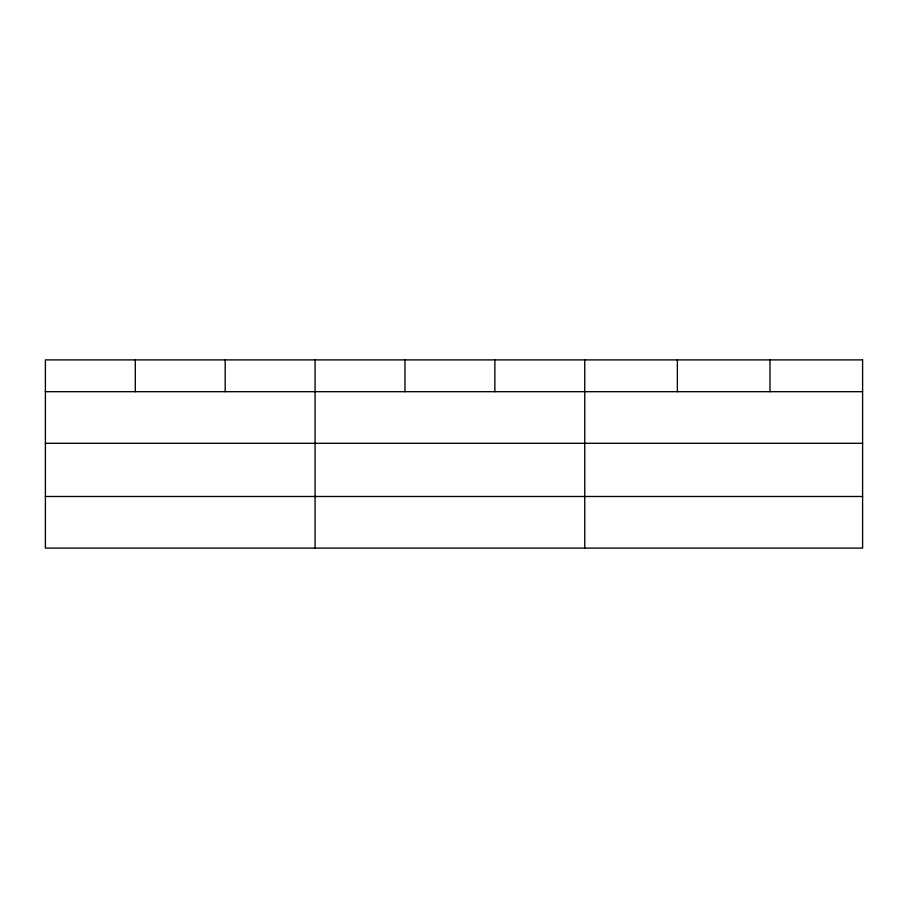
<?xml version="1.0" encoding="UTF-8"?>
<svg xmlns="http://www.w3.org/2000/svg" width="908" height="908" viewBox="0 0 908 908"><rect width="100%" height="100%" fill="white"/><g stroke="black" fill="none" stroke-linecap="round" stroke-linejoin="round"><path stroke-width="1.36" d="M45.4 391.689L862.6 391.689M45.4 443.297L862.6 443.297M45.4 496.483L862.6 496.483M769.984 359.897L769.984 391.689M677.368 359.897L677.368 391.689M584.752 359.897L584.752 548.103M494.86 359.897L494.86 391.689M404.968 359.897L404.968 391.689M315.076 359.897L315.076 548.103M225.184 359.897L225.184 391.689M135.292 359.897L135.292 391.689M862.6 359.897L45.4 359.897L45.4 548.103L862.6 548.103L862.6 359.897"/></g></svg>
